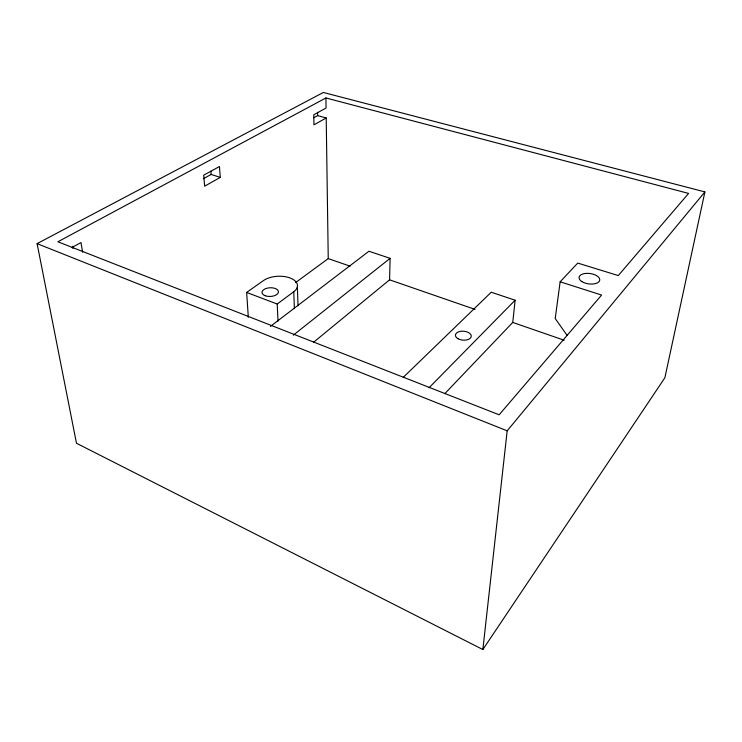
<?xml version="1.0" encoding="UTF-8"?>
<svg xmlns="http://www.w3.org/2000/svg" width="742" height="742" viewBox="0 0 742 742"><rect width="100%" height="100%" fill="white"/><g stroke="black" fill="none" stroke-linecap="round" stroke-linejoin="round"><path stroke-width="1.11" d="M313.671 342.183L389.578 279.827L390.107 258.337L368.95 251.241L270.403 326.434M444.792 393.668L512.75 322.436L515.124 300.222L491.241 292.227L403.24 377.381M482.857 649.538L507.176 430.824L704.9 191.918L323.336 92.462L37.1 243.636L76.482 443.252L482.857 649.538L664.878 377.752L704.9 191.918M560.145 281.802L601.614 295.056L499.143 414.797L57.885 241.781L325.923 97.963L688.595 193.412L618.281 275.579L577.758 263.076L560.145 281.802L555.202 318.531L567.185 335.486M429.043 387.769L515.124 300.222M293.285 335.18L390.107 258.337M278.027 321.119L277.202 304.034L293.767 291.727A19.004 9.998 -2.4 0 0 289.964 277.925A19.004 9.998 -2.4 0 0 263.512 280.541L246.641 292.431L248.32 317.279M295.539 282.609L328.242 258.606L326.211 117.959L317.622 115.613L313.838 117.709M220.291 177.394L204.653 186.168L203.679 175.195L219.437 166.551L220.291 177.394L211.136 174.444L203.28 178.785M326.211 117.959L313.968 124.832L313.745 114.787L326.072 108.026L325.923 97.963M72.048 247.438L80.989 242.532L82.64 252.252M328.242 258.606L350.113 266.174M389.578 279.827L475.001 309.377M512.75 322.436L564.18 340.235M246.641 292.431L277.202 304.034M37.1 243.636L507.176 430.824M72.54 246.288L72.92 248.44M210.867 171.198L211.136 174.444M293.767 291.727L294.388 308.626M297.366 286.774L298.024 305.852M317.567 112.311L317.622 115.613M265.256 295.752A8.227 4.359 -2.7 0 0 278.389 292.376A8.227 4.359 -2.7 0 0 267.046 288.193A8.227 4.359 -2.7 0 0 265.256 295.752M581.858 281.561A10.434 5.231 7.7 0 0 599.332 281.237A10.434 5.231 7.7 0 0 587.024 273.344A10.434 5.231 7.7 0 0 581.858 281.561M457.916 338.686A7.949 4.498 4.4 0 0 471.059 337.109A7.949 4.498 4.4 0 0 461.051 331.257A7.949 4.498 4.4 0 0 457.916 338.686"/></g></svg>
